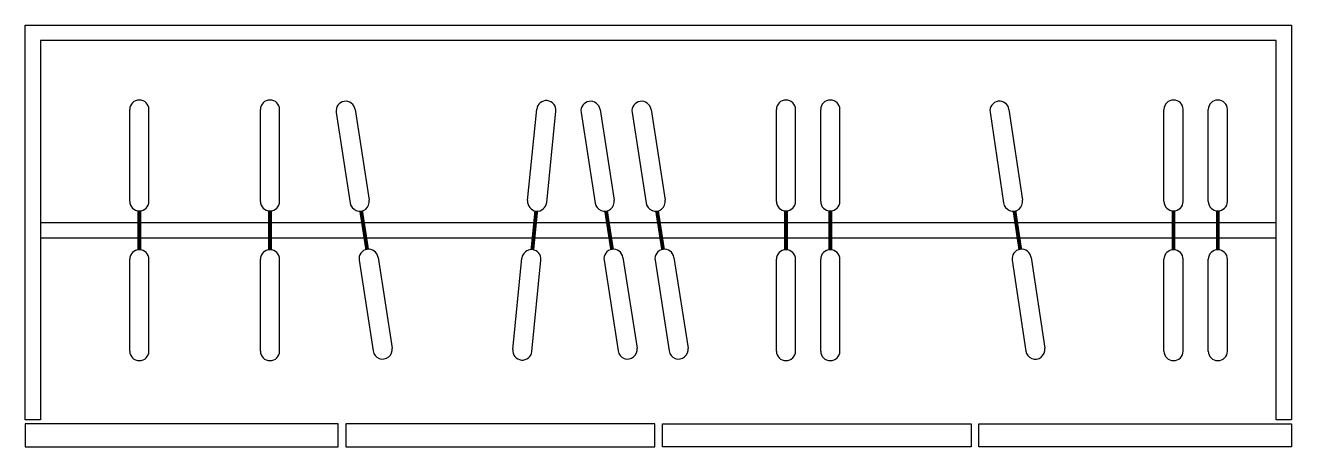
# Model space of a CAD drawing. Extents: x 33.5 to 35.15, y 24.35 to 24.9.
import ezdxf

# ---------------------------------------------------------------- set-up
doc = ezdxf.new("R2010")
doc.units = 0
doc.header["$MEASUREMENT"] = 0
doc.layers.get('0').update_dxf_attribs({"linetype": 'CONTINUOUS'})
doc.layers.add('A-MOBILIA', color=2, linetype='CONTINUOUS')
doc.layers.add('ESC50', color=1, linetype='CONTINUOUS')

# ---------------------------------------------------------------- blocks, each defined once
blk = doc.blocks.new('B116')
for p, q in [((-15.77, 1.25), (-3.79, 1.25)), ((3.77, 1.25), (15.75, 1.25)), ((-15.77, -1.25), (-3.79, -1.25)), ((3.77, -1.25), (15.75, -1.25))]:
    blk.add_line(p, q)
at = {"const_width": 0.5}
blk.add_lwpolyline([(-2.5, 0), (2.5, 0)], dxfattribs=at)
for centre, start, end in [((-15.77, 0), 90, 270), ((-3.79, 0), 270, 90), ((3.77, 0), 90, 270), ((15.75, 0), 270, 90)]:
    blk.add_arc(centre, 1.25, start, end)

msp = doc.modelspace()

# ---------------------------------------------------------------- linework, layer by layer
at = {"layer": 'A-MOBILIA'}
for p, q in [((33.5167, 24.6414), (35.1282, 24.6414)), ((33.5167, 24.6214), (35.1282, 24.6214))]:
    msp.add_line(p, q, dxfattribs=at)
for points in [[(33.5167, 24.8789), (33.5167, 24.3839), (33.4967, 24.3839), (33.4967, 24.8989), (35.1482, 24.8989), (35.1482, 24.3839), (35.1282, 24.3839), (35.1282, 24.8789)], [(33.9046, 24.3489), (33.9046, 24.3789), (33.4967, 24.3789), (33.4967, 24.3489)], [(34.3175, 24.3789), (33.9146, 24.3789), (33.9146, 24.3489), (34.3175, 24.3489)], [(34.7304, 24.3789), (34.7304, 24.3489), (34.3275, 24.3489), (34.3275, 24.3789)], [(35.1482, 24.3789), (35.1482, 24.3489), (34.7404, 24.3489), (34.7404, 24.3789)]]:
    msp.add_lwpolyline(points, close=True, dxfattribs=at)

# ---------------------------------------------------------------- block references
at = {"layer": 'ESC50', "xscale": 0.01, "yscale": 0.01, "zscale": 0.01}
for p, rotation in [((33.6454, 24.6314), 90), ((33.8158, 24.6314), 90), ((33.9386, 24.6314), 278.8116819275953), ((34.1605, 24.6314), 84.31241769766285), ((34.258, 24.6314), 278.8116819275953), ((34.3245, 24.6314), 278.8116819275953), ((34.4887, 24.6314), 90), ((34.5465, 24.6314), 90), ((34.7905, 24.6314), 278.500189057549), ((34.9942, 24.6314), 90), ((35.052, 24.6314), 90)]:
    msp.add_blockref('B116', p, dxfattribs=dict(at, rotation=rotation))

doc.saveas('drawing.dxf')
